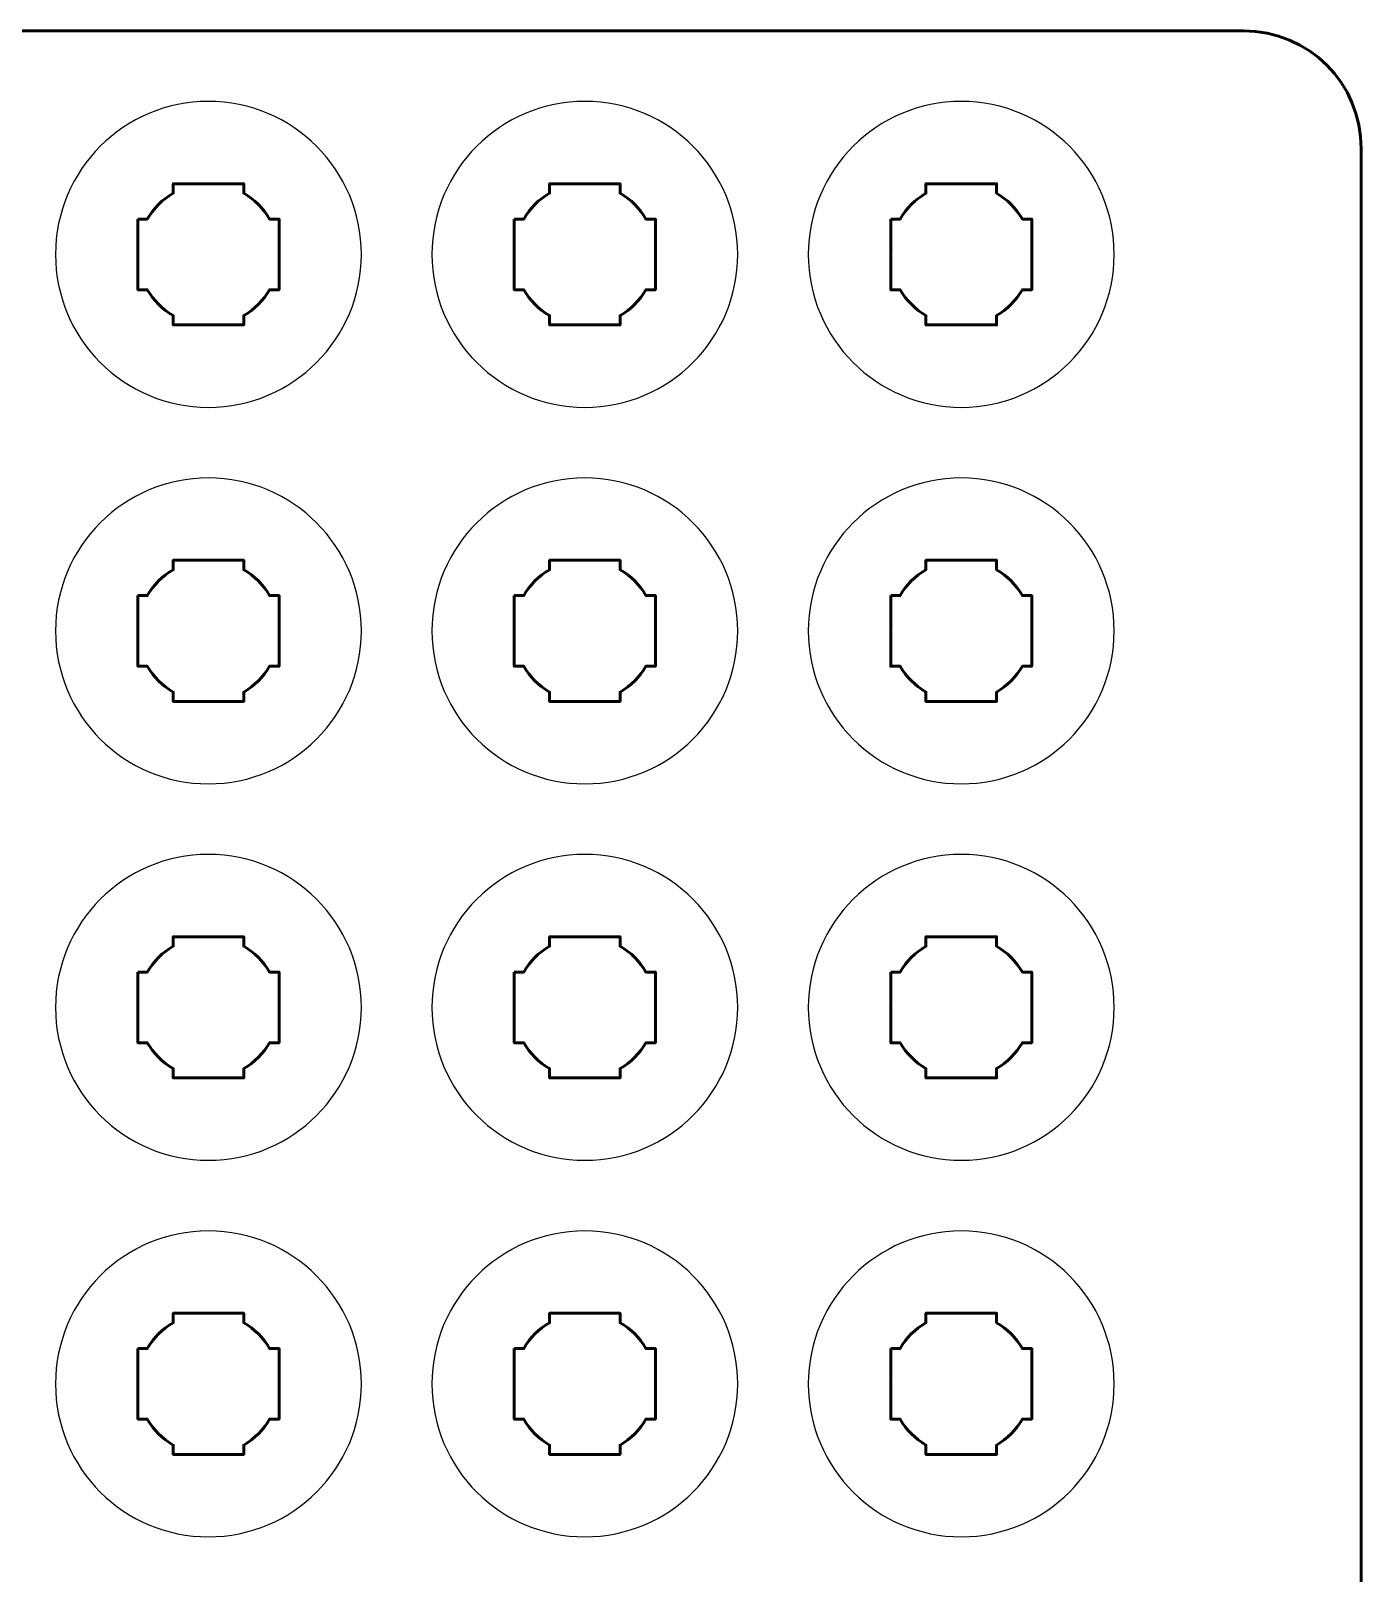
# Model space of a CAD drawing. Header units: centimetres. Extents: x -21 to 0, y -29.7 to 0.
# Drawn here: x -5.66 to 0, y -6.55 to 0 of the extents above; entities that cross this region are included whole.
import ezdxf

# ---------------------------------------------------------------- set-up
doc = ezdxf.new("R2010")
doc.units = ezdxf.units.CM
doc.header["$MEASUREMENT"] = 0
doc.layers.add('Layer 1', color=7, linetype='Continuous')

msp = doc.modelspace()

# ---------------------------------------------------------------- linework, layer by layer
at = {"layer": 'Layer 1', "color": 1, "lineweight": 53}
msp.add_open_spline([(-21.00003, -29.19995), (-21.00003, -29.19995), (-21.00003, -5.89992), (-21.00003, -5.89992), (-21.00003, -5.89992), (-21.00003, -5.81709), (-20.93286, -5.74992), (-20.85003, -5.74992), (-20.85003, -5.74992), (-20.7672, -5.74992), (-20.70003, -5.68275), (-20.70003, -5.59992), (-20.70003, -5.59992), (-20.70003, -5.51709), (-20.7672, -5.44992), (-20.85003, -5.44992), (-20.85003, -5.44992), (-20.93286, -5.44992), (-21.00003, -5.38275), (-21.00003, -5.29992), (-21.00003, -5.29992), (-21.00003, -5.21709), (-20.93286, -5.14992), (-20.85003, -5.14992), (-20.85003, -5.14992), (-20.7672, -5.14992), (-20.70003, -5.08275), (-20.70003, -4.99992), (-20.70003, -4.99992), (-20.70003, -4.91709), (-20.7672, -4.84992), (-20.85003, -4.84992), (-20.85003, -4.84992), (-20.93286, -4.84992), (-21.00003, -4.78275), (-21.00003, -4.69992), (-21.00003, -4.69992), (-21.00003, -4.61709), (-20.93286, -4.54992), (-20.85003, -4.54992), (-20.85003, -4.54992), (-20.7672, -4.54992), (-20.70003, -4.48275), (-20.70003, -4.39992), (-20.70003, -4.39992), (-20.70003, -4.31709), (-20.7672, -4.24992), (-20.85003, -4.24992), (-20.85003, -4.24992), (-20.93286, -4.24992), (-21.00003, -4.18275), (-21.00003, -4.09992), (-21.00003, -4.09992), (-21.00003, -4.01709), (-20.93286, -3.94992), (-20.85003, -3.94992), (-20.85003, -3.94992), (-20.7672, -3.94992), (-20.70003, -3.88275), (-20.70003, -3.79992), (-20.70003, -3.79992), (-20.70003, -3.71709), (-20.7672, -3.64992), (-20.85003, -3.64992), (-20.85003, -3.64992), (-20.93286, -3.64992), (-21.00003, -3.58275), (-21.00003, -3.49992), (-21.00003, -3.49992), (-21.00003, -3.41709), (-20.93286, -3.34992), (-20.85003, -3.34992), (-20.85003, -3.34992), (-20.7672, -3.34992), (-20.70003, -3.28275), (-20.70003, -3.19992), (-20.70003, -3.19992), (-20.70003, -3.11709), (-20.7672, -3.04992), (-20.85003, -3.04992), (-20.85003, -3.04992), (-20.93286, -3.04992), (-21.00003, -2.98275), (-21.00003, -2.89992), (-21.00003, -2.89992), (-21.00003, -2.81709), (-20.93286, -2.74992), (-20.85003, -2.74992), (-20.85003, -2.74992), (-20.7672, -2.74992), (-20.70003, -2.68275), (-20.70003, -2.59992), (-20.70003, -2.59992), (-20.70003, -2.51709), (-20.7672, -2.44992), (-20.85003, -2.44992), (-20.85003, -2.44992), (-20.93286, -2.44992), (-21.00003, -2.38275), (-21.00003, -2.29992), (-21.00003, -2.29992), (-21.00003, -2.21709), (-20.93286, -2.14992), (-20.85003, -2.14992), (-20.85003, -2.14992), (-20.7672, -2.14992), (-20.70003, -2.08275), (-20.70003, -1.99992), (-20.70003, -1.99992), (-20.70003, -1.91709), (-20.7672, -1.84992), (-20.85003, -1.84992), (-20.85003, -1.84992), (-20.93286, -1.84992), (-21.00003, -1.78275), (-21.00003, -1.69992), (-21.00003, -1.69992), (-21.00003, -1.61709), (-20.93286, -1.54992), (-20.85003, -1.54992), (-20.85003, -1.54992), (-20.7672, -1.54992), (-20.70003, -1.48275), (-20.70003, -1.39992), (-20.70003, -1.39992), (-20.70003, -1.31709), (-20.7672, -1.24992), (-20.85003, -1.24992), (-20.85003, -1.24992), (-20.93286, -1.24992), (-21.00003, -1.18275), (-21.00003, -1.09992), (-21.00003, -1.09992), (-21.00003, -1.09992), (-21.00003, -0.49992), (-21.00003, -0.49992), (-21.00003, -0.49992), (-21.00003, -0.22295), (-20.77694, 0.00004), (-20.49994, 0.00004), (-20.49994, 0.00004), (-20.49994, 0.00004), (-0.50008, 0.00004), (-0.50008, 0.00004), (-0.50008, 0.00004), (-0.22294, 0.00004), (0.00002, -0.22295), (0.00002, -0.49992), (0.00002, -0.49992), (0.00002, -0.49992), (0.00002, -29.19995), (0.00002, -29.19995), (0.00002, -29.19995), (0.00002, -29.47695), (-0.22294, -29.70004), (-0.50008, -29.70004), (-0.50008, -29.70004), (-0.50008, -29.70004), (-20.49994, -29.70004), (-20.49994, -29.70004), (-20.49994, -29.70004), (-20.77694, -29.70004), (-21.00003, -29.47695), (-21.00003, -29.19995)], degree=3, knots=[0, 0, 0, 0, 0.0243902, 0.0243902, 0.0243902, 0.0243902, 0.0487805, 0.0487805, 0.0487805, 0.0487805, 0.0731707, 0.0731707, 0.0731707, 0.0731707, 0.097561, 0.097561, 0.097561, 0.097561, 0.1219512, 0.1219512, 0.1219512, 0.1219512, 0.1463415, 0.1463415, 0.1463415, 0.1463415, 0.1707317, 0.1707317, 0.1707317, 0.1707317, 0.195122, 0.195122, 0.195122, 0.195122, 0.2195122, 0.2195122, 0.2195122, 0.2195122, 0.2439024, 0.2439024, 0.2439024, 0.2439024, 0.2682927, 0.2682927, 0.2682927, 0.2682927, 0.2926829, 0.2926829, 0.2926829, 0.2926829, 0.3170732, 0.3170732, 0.3170732, 0.3170732, 0.3414634, 0.3414634, 0.3414634, 0.3414634, 0.3658537, 0.3658537, 0.3658537, 0.3658537, 0.3902439, 0.3902439, 0.3902439, 0.3902439, 0.4146341, 0.4146341, 0.4146341, 0.4146341, 0.4390244, 0.4390244, 0.4390244, 0.4390244, 0.4634146, 0.4634146, 0.4634146, 0.4634146, 0.4878049, 0.4878049, 0.4878049, 0.4878049, 0.5121951, 0.5121951, 0.5121951, 0.5121951, 0.5365854, 0.5365854, 0.5365854, 0.5365854, 0.5609756, 0.5609756, 0.5609756, 0.5609756, 0.5853659, 0.5853659, 0.5853659, 0.5853659, 0.6097561, 0.6097561, 0.6097561, 0.6097561, 0.6341463, 0.6341463, 0.6341463, 0.6341463, 0.6585366, 0.6585366, 0.6585366, 0.6585366, 0.6829268, 0.6829268, 0.6829268, 0.6829268, 0.7073171, 0.7073171, 0.7073171, 0.7073171, 0.7317073, 0.7317073, 0.7317073, 0.7317073, 0.7560976, 0.7560976, 0.7560976, 0.7560976, 0.7804878, 0.7804878, 0.7804878, 0.7804878, 0.804878, 0.804878, 0.804878, 0.804878, 0.8292683, 0.8292683, 0.8292683, 0.8292683, 0.8536585, 0.8536585, 0.8536585, 0.8536585, 0.8780488, 0.8780488, 0.8780488, 0.8780488, 0.902439, 0.902439, 0.902439, 0.902439, 0.9268293, 0.9268293, 0.9268293, 0.9268293, 0.9512195, 0.9512195, 0.9512195, 0.9512195, 0.9756098, 0.9756098, 0.9756098, 0.9756098, 1, 1, 1, 1], dxfattribs=at)
at = {"layer": 'Layer 1', "color": 3, "lineweight": 25}
for points in [[(-4.25, -0.94999), (-4.25, -1.30918), (-4.54083, -1.60001), (-4.9, -1.60001), (-4.9, -1.60001), (-5.25893, -1.60001), (-5.55, -1.30918), (-5.55, -0.94999), (-5.55, -0.94999), (-5.55, -0.59106), (-5.25893, -0.29999), (-4.9, -0.29999), (-4.9, -0.29999), (-4.54083, -0.29999), (-4.25, -0.59106), (-4.25, -0.94999)], [(-2.65, -0.94999), (-2.65, -1.30918), (-2.94083, -1.60001), (-3.3, -1.60001), (-3.3, -1.60001), (-3.65893, -1.60001), (-3.95, -1.30918), (-3.95, -0.94999), (-3.95, -0.94999), (-3.95, -0.59106), (-3.65893, -0.29999), (-3.3, -0.29999), (-3.3, -0.29999), (-2.94083, -0.29999), (-2.65, -0.59106), (-2.65, -0.94999)], [(-1.05, -0.94999), (-1.05, -1.30918), (-1.34083, -1.60001), (-1.7, -1.60001), (-1.7, -1.60001), (-2.05893, -1.60001), (-2.35, -1.30918), (-2.35, -0.94999), (-2.35, -0.94999), (-2.35, -0.59106), (-2.05893, -0.29999), (-1.7, -0.29999), (-1.7, -0.29999), (-1.34083, -0.29999), (-1.05, -0.59106), (-1.05, -0.94999)], [(-4.25, -2.54999), (-4.25, -2.90918), (-4.54083, -3.20001), (-4.9, -3.20001), (-4.9, -3.20001), (-5.25893, -3.20001), (-5.55, -2.90918), (-5.55, -2.54999), (-5.55, -2.54999), (-5.55, -2.19106), (-5.25893, -1.89999), (-4.9, -1.89999), (-4.9, -1.89999), (-4.54083, -1.89999), (-4.25, -2.19106), (-4.25, -2.54999)], [(-2.65, -2.54999), (-2.65, -2.90918), (-2.94083, -3.20001), (-3.3, -3.20001), (-3.3, -3.20001), (-3.65893, -3.20001), (-3.95, -2.90918), (-3.95, -2.54999), (-3.95, -2.54999), (-3.95, -2.19106), (-3.65893, -1.89999), (-3.3, -1.89999), (-3.3, -1.89999), (-2.94083, -1.89999), (-2.65, -2.19106), (-2.65, -2.54999)], [(-1.05, -2.54999), (-1.05, -2.90918), (-1.34083, -3.20001), (-1.7, -3.20001), (-1.7, -3.20001), (-2.05893, -3.20001), (-2.35, -2.90918), (-2.35, -2.54999), (-2.35, -2.54999), (-2.35, -2.19106), (-2.05893, -1.89999), (-1.7, -1.89999), (-1.7, -1.89999), (-1.34083, -1.89999), (-1.05, -2.19106), (-1.05, -2.54999)], [(-4.25, -4.14999), (-4.25, -4.50918), (-4.54083, -4.80001), (-4.9, -4.80001), (-4.9, -4.80001), (-5.25893, -4.80001), (-5.55, -4.50918), (-5.55, -4.14999), (-5.55, -4.14999), (-5.55, -3.79106), (-5.25893, -3.49999), (-4.9, -3.49999), (-4.9, -3.49999), (-4.54083, -3.49999), (-4.25, -3.79106), (-4.25, -4.14999)], [(-2.65, -4.14999), (-2.65, -4.50918), (-2.94083, -4.80001), (-3.3, -4.80001), (-3.3, -4.80001), (-3.65893, -4.80001), (-3.95, -4.50918), (-3.95, -4.14999), (-3.95, -4.14999), (-3.95, -3.79106), (-3.65893, -3.49999), (-3.3, -3.49999), (-3.3, -3.49999), (-2.94083, -3.49999), (-2.65, -3.79106), (-2.65, -4.14999)], [(-1.05, -4.14999), (-1.05, -4.50918), (-1.34083, -4.80001), (-1.7, -4.80001), (-1.7, -4.80001), (-2.05893, -4.80001), (-2.35, -4.50918), (-2.35, -4.14999), (-2.35, -4.14999), (-2.35, -3.79106), (-2.05893, -3.49999), (-1.7, -3.49999), (-1.7, -3.49999), (-1.34083, -3.49999), (-1.05, -3.79106), (-1.05, -4.14999)], [(-4.25, -5.74999), (-4.25, -6.10918), (-4.54083, -6.40001), (-4.9, -6.40001), (-4.9, -6.40001), (-5.25893, -6.40001), (-5.55, -6.10918), (-5.55, -5.74999), (-5.55, -5.74999), (-5.55, -5.39106), (-5.25893, -5.09999), (-4.9, -5.09999), (-4.9, -5.09999), (-4.54083, -5.09999), (-4.25, -5.39106), (-4.25, -5.74999)], [(-2.65, -5.74999), (-2.65, -6.10918), (-2.94083, -6.40001), (-3.3, -6.40001), (-3.3, -6.40001), (-3.65893, -6.40001), (-3.95, -6.10918), (-3.95, -5.74999), (-3.95, -5.74999), (-3.95, -5.39106), (-3.65893, -5.09999), (-3.3, -5.09999), (-3.3, -5.09999), (-2.94083, -5.09999), (-2.65, -5.39106), (-2.65, -5.74999)], [(-1.05, -5.74999), (-1.05, -6.10918), (-1.34083, -6.40001), (-1.7, -6.40001), (-1.7, -6.40001), (-2.05893, -6.40001), (-2.35, -6.10918), (-2.35, -5.74999), (-2.35, -5.74999), (-2.35, -5.39106), (-2.05893, -5.09999), (-1.7, -5.09999), (-1.7, -5.09999), (-1.34083, -5.09999), (-1.05, -5.39106), (-1.05, -5.74999)]]:
    msp.add_open_spline(points, degree=3, knots=[0, 0, 0, 0, 0.25, 0.25, 0.25, 0.25, 0.5, 0.5, 0.5, 0.5, 0.75, 0.75, 0.75, 0.75, 1, 1, 1, 1], dxfattribs=at)
at = {"layer": 'Layer 1', "lineweight": 53}
for points in [[(-5.19998, -0.80006), (-5.19998, -0.80006), (-5.15989, -0.80006), (-5.15989, -0.80006), (-5.15989, -0.80006), (-5.13354, -0.75449), (-5.09554, -0.71649), (-5.04998, -0.69013), (-5.04998, -0.69013), (-5.04998, -0.69013), (-5.04998, -0.65006), (-5.04998, -0.65006), (-5.04998, -0.65006), (-5.04998, -0.65006), (-4.90542, -0.65006), (-4.90542, -0.65006), (-4.90542, -0.65006), (-4.90542, -0.65006), (-4.9, -0.64999), (-4.9, -0.64999), (-4.9, -0.64999), (-4.9, -0.64999), (-4.89458, -0.65006), (-4.89458, -0.65006), (-4.89458, -0.65006), (-4.89458, -0.65006), (-4.74997, -0.65006), (-4.74997, -0.65006), (-4.74997, -0.65006), (-4.74997, -0.65006), (-4.74997, -0.69014), (-4.74997, -0.69014), (-4.74997, -0.69014), (-4.70441, -0.7165), (-4.66643, -0.75449), (-4.64009, -0.80006), (-4.64009, -0.80006), (-4.64009, -0.80006), (-4.59998, -0.80006), (-4.59998, -0.80006), (-4.59998, -0.80006), (-4.59998, -0.80006), (-4.59998, -1.10007), (-4.59998, -1.10007), (-4.59998, -1.10007), (-4.59998, -1.10007), (-4.64015, -1.10007), (-4.64015, -1.10007), (-4.64015, -1.10007), (-4.66649, -1.1456), (-4.70444, -1.18354), (-4.74997, -1.20987), (-4.74997, -1.20987), (-4.74997, -1.20987), (-4.74997, -1.25006), (-4.74997, -1.25006), (-4.74997, -1.25006), (-4.74997, -1.25006), (-5.04998, -1.25006), (-5.04998, -1.25006), (-5.04998, -1.25006), (-5.04998, -1.25006), (-5.04998, -1.20988), (-5.04998, -1.20988), (-5.04998, -1.20988), (-5.09552, -1.18355), (-5.13348, -1.1456), (-5.15983, -1.10007), (-5.15983, -1.10007), (-5.15983, -1.10007), (-5.19998, -1.10007), (-5.19998, -1.10007), (-5.19998, -1.10007), (-5.19998, -1.10007), (-5.19998, -0.95154), (-5.19998, -0.95154), (-5.19998, -0.95154), (-5.19998, -0.95154), (-5.2, -0.94999), (-5.2, -0.94999), (-5.2, -0.94999), (-5.2, -0.94999), (-5.19998, -0.94844), (-5.19998, -0.94844), (-5.19998, -0.94844), (-5.19998, -0.94844), (-5.19998, -0.80006), (-5.19998, -0.80006)], [(-3.59998, -0.80006), (-3.59998, -0.80006), (-3.55989, -0.80006), (-3.55989, -0.80006), (-3.55989, -0.80006), (-3.53354, -0.75449), (-3.49554, -0.71649), (-3.44998, -0.69013), (-3.44998, -0.69013), (-3.44998, -0.69013), (-3.44998, -0.65006), (-3.44998, -0.65006), (-3.44998, -0.65006), (-3.44998, -0.65006), (-3.30542, -0.65006), (-3.30542, -0.65006), (-3.30542, -0.65006), (-3.30542, -0.65006), (-3.3, -0.64999), (-3.3, -0.64999), (-3.3, -0.64999), (-3.3, -0.64999), (-3.29458, -0.65006), (-3.29458, -0.65006), (-3.29458, -0.65006), (-3.29458, -0.65006), (-3.14997, -0.65006), (-3.14997, -0.65006), (-3.14997, -0.65006), (-3.14997, -0.65006), (-3.14997, -0.69014), (-3.14997, -0.69014), (-3.14997, -0.69014), (-3.10441, -0.7165), (-3.06643, -0.75449), (-3.04009, -0.80006), (-3.04009, -0.80006), (-3.04009, -0.80006), (-2.99998, -0.80006), (-2.99998, -0.80006), (-2.99998, -0.80006), (-2.99998, -0.80006), (-2.99998, -1.10007), (-2.99998, -1.10007), (-2.99998, -1.10007), (-2.99998, -1.10007), (-3.04015, -1.10007), (-3.04015, -1.10007), (-3.04015, -1.10007), (-3.06649, -1.1456), (-3.10444, -1.18354), (-3.14997, -1.20987), (-3.14997, -1.20987), (-3.14997, -1.20987), (-3.14997, -1.25006), (-3.14997, -1.25006), (-3.14997, -1.25006), (-3.14997, -1.25006), (-3.44998, -1.25006), (-3.44998, -1.25006), (-3.44998, -1.25006), (-3.44998, -1.25006), (-3.44998, -1.20988), (-3.44998, -1.20988), (-3.44998, -1.20988), (-3.49552, -1.18355), (-3.53348, -1.1456), (-3.55983, -1.10007), (-3.55983, -1.10007), (-3.55983, -1.10007), (-3.59998, -1.10007), (-3.59998, -1.10007), (-3.59998, -1.10007), (-3.59998, -1.10007), (-3.59998, -0.95154), (-3.59998, -0.95154), (-3.59998, -0.95154), (-3.59998, -0.95154), (-3.6, -0.94999), (-3.6, -0.94999), (-3.6, -0.94999), (-3.6, -0.94999), (-3.59998, -0.94844), (-3.59998, -0.94844), (-3.59998, -0.94844), (-3.59998, -0.94844), (-3.59998, -0.80006), (-3.59998, -0.80006)], [(-1.99998, -0.80006), (-1.99998, -0.80006), (-1.95989, -0.80006), (-1.95989, -0.80006), (-1.95989, -0.80006), (-1.93354, -0.75449), (-1.89554, -0.71649), (-1.84998, -0.69013), (-1.84998, -0.69013), (-1.84998, -0.69013), (-1.84998, -0.65006), (-1.84998, -0.65006), (-1.84998, -0.65006), (-1.84998, -0.65006), (-1.70542, -0.65006), (-1.70542, -0.65006), (-1.70542, -0.65006), (-1.70542, -0.65006), (-1.7, -0.64999), (-1.7, -0.64999), (-1.7, -0.64999), (-1.7, -0.64999), (-1.69458, -0.65006), (-1.69458, -0.65006), (-1.69458, -0.65006), (-1.69458, -0.65006), (-1.54997, -0.65006), (-1.54997, -0.65006), (-1.54997, -0.65006), (-1.54997, -0.65006), (-1.54997, -0.69014), (-1.54997, -0.69014), (-1.54997, -0.69014), (-1.50441, -0.7165), (-1.46643, -0.75449), (-1.44009, -0.80006), (-1.44009, -0.80006), (-1.44009, -0.80006), (-1.39998, -0.80006), (-1.39998, -0.80006), (-1.39998, -0.80006), (-1.39998, -0.80006), (-1.39998, -1.10007), (-1.39998, -1.10007), (-1.39998, -1.10007), (-1.39998, -1.10007), (-1.44015, -1.10007), (-1.44015, -1.10007), (-1.44015, -1.10007), (-1.46649, -1.1456), (-1.50444, -1.18354), (-1.54997, -1.20987), (-1.54997, -1.20987), (-1.54997, -1.20987), (-1.54997, -1.25006), (-1.54997, -1.25006), (-1.54997, -1.25006), (-1.54997, -1.25006), (-1.84998, -1.25006), (-1.84998, -1.25006), (-1.84998, -1.25006), (-1.84998, -1.25006), (-1.84998, -1.20988), (-1.84998, -1.20988), (-1.84998, -1.20988), (-1.89552, -1.18355), (-1.93348, -1.1456), (-1.95983, -1.10007), (-1.95983, -1.10007), (-1.95983, -1.10007), (-1.99998, -1.10007), (-1.99998, -1.10007), (-1.99998, -1.10007), (-1.99998, -1.10007), (-1.99998, -0.95154), (-1.99998, -0.95154), (-1.99998, -0.95154), (-1.99998, -0.95154), (-2, -0.94999), (-2, -0.94999), (-2, -0.94999), (-2, -0.94999), (-1.99998, -0.94844), (-1.99998, -0.94844), (-1.99998, -0.94844), (-1.99998, -0.94844), (-1.99998, -0.80006), (-1.99998, -0.80006)], [(-5.19998, -2.40006), (-5.19998, -2.40006), (-5.15989, -2.40006), (-5.15989, -2.40006), (-5.15989, -2.40006), (-5.13354, -2.35449), (-5.09554, -2.31649), (-5.04998, -2.29013), (-5.04998, -2.29013), (-5.04998, -2.29013), (-5.04998, -2.25006), (-5.04998, -2.25006), (-5.04998, -2.25006), (-5.04998, -2.25006), (-4.90542, -2.25006), (-4.90542, -2.25006), (-4.90542, -2.25006), (-4.90542, -2.25006), (-4.9, -2.24999), (-4.9, -2.24999), (-4.9, -2.24999), (-4.9, -2.24999), (-4.89458, -2.25006), (-4.89458, -2.25006), (-4.89458, -2.25006), (-4.89458, -2.25006), (-4.74997, -2.25006), (-4.74997, -2.25006), (-4.74997, -2.25006), (-4.74997, -2.25006), (-4.74997, -2.29014), (-4.74997, -2.29014), (-4.74997, -2.29014), (-4.70441, -2.3165), (-4.66643, -2.35449), (-4.64009, -2.40006), (-4.64009, -2.40006), (-4.64009, -2.40006), (-4.59998, -2.40006), (-4.59998, -2.40006), (-4.59998, -2.40006), (-4.59998, -2.40006), (-4.59998, -2.70007), (-4.59998, -2.70007), (-4.59998, -2.70007), (-4.59998, -2.70007), (-4.64015, -2.70007), (-4.64015, -2.70007), (-4.64015, -2.70007), (-4.66649, -2.7456), (-4.70444, -2.78354), (-4.74997, -2.80987), (-4.74997, -2.80987), (-4.74997, -2.80987), (-4.74997, -2.85006), (-4.74997, -2.85006), (-4.74997, -2.85006), (-4.74997, -2.85006), (-5.04998, -2.85006), (-5.04998, -2.85006), (-5.04998, -2.85006), (-5.04998, -2.85006), (-5.04998, -2.80988), (-5.04998, -2.80988), (-5.04998, -2.80988), (-5.09552, -2.78355), (-5.13348, -2.7456), (-5.15983, -2.70007), (-5.15983, -2.70007), (-5.15983, -2.70007), (-5.19998, -2.70007), (-5.19998, -2.70007), (-5.19998, -2.70007), (-5.19998, -2.70007), (-5.19998, -2.55154), (-5.19998, -2.55154), (-5.19998, -2.55154), (-5.19998, -2.55154), (-5.2, -2.54999), (-5.2, -2.54999), (-5.2, -2.54999), (-5.2, -2.54999), (-5.19998, -2.54844), (-5.19998, -2.54844), (-5.19998, -2.54844), (-5.19998, -2.54844), (-5.19998, -2.40006), (-5.19998, -2.40006)], [(-3.59998, -2.40006), (-3.59998, -2.40006), (-3.55989, -2.40006), (-3.55989, -2.40006), (-3.55989, -2.40006), (-3.53354, -2.35449), (-3.49554, -2.31649), (-3.44998, -2.29013), (-3.44998, -2.29013), (-3.44998, -2.29013), (-3.44998, -2.25006), (-3.44998, -2.25006), (-3.44998, -2.25006), (-3.44998, -2.25006), (-3.30542, -2.25006), (-3.30542, -2.25006), (-3.30542, -2.25006), (-3.30542, -2.25006), (-3.3, -2.24999), (-3.3, -2.24999), (-3.3, -2.24999), (-3.3, -2.24999), (-3.29458, -2.25006), (-3.29458, -2.25006), (-3.29458, -2.25006), (-3.29458, -2.25006), (-3.14997, -2.25006), (-3.14997, -2.25006), (-3.14997, -2.25006), (-3.14997, -2.25006), (-3.14997, -2.29014), (-3.14997, -2.29014), (-3.14997, -2.29014), (-3.10441, -2.3165), (-3.06643, -2.35449), (-3.04009, -2.40006), (-3.04009, -2.40006), (-3.04009, -2.40006), (-2.99998, -2.40006), (-2.99998, -2.40006), (-2.99998, -2.40006), (-2.99998, -2.40006), (-2.99998, -2.70007), (-2.99998, -2.70007), (-2.99998, -2.70007), (-2.99998, -2.70007), (-3.04015, -2.70007), (-3.04015, -2.70007), (-3.04015, -2.70007), (-3.06649, -2.7456), (-3.10444, -2.78354), (-3.14997, -2.80987), (-3.14997, -2.80987), (-3.14997, -2.80987), (-3.14997, -2.85006), (-3.14997, -2.85006), (-3.14997, -2.85006), (-3.14997, -2.85006), (-3.44998, -2.85006), (-3.44998, -2.85006), (-3.44998, -2.85006), (-3.44998, -2.85006), (-3.44998, -2.80988), (-3.44998, -2.80988), (-3.44998, -2.80988), (-3.49552, -2.78355), (-3.53348, -2.7456), (-3.55983, -2.70007), (-3.55983, -2.70007), (-3.55983, -2.70007), (-3.59998, -2.70007), (-3.59998, -2.70007), (-3.59998, -2.70007), (-3.59998, -2.70007), (-3.59998, -2.55154), (-3.59998, -2.55154), (-3.59998, -2.55154), (-3.59998, -2.55154), (-3.6, -2.54999), (-3.6, -2.54999), (-3.6, -2.54999), (-3.6, -2.54999), (-3.59998, -2.54844), (-3.59998, -2.54844), (-3.59998, -2.54844), (-3.59998, -2.54844), (-3.59998, -2.40006), (-3.59998, -2.40006)], [(-1.99998, -2.40006), (-1.99998, -2.40006), (-1.95989, -2.40006), (-1.95989, -2.40006), (-1.95989, -2.40006), (-1.93354, -2.35449), (-1.89554, -2.31649), (-1.84998, -2.29013), (-1.84998, -2.29013), (-1.84998, -2.29013), (-1.84998, -2.25006), (-1.84998, -2.25006), (-1.84998, -2.25006), (-1.84998, -2.25006), (-1.70542, -2.25006), (-1.70542, -2.25006), (-1.70542, -2.25006), (-1.70542, -2.25006), (-1.7, -2.24999), (-1.7, -2.24999), (-1.7, -2.24999), (-1.7, -2.24999), (-1.69458, -2.25006), (-1.69458, -2.25006), (-1.69458, -2.25006), (-1.69458, -2.25006), (-1.54997, -2.25006), (-1.54997, -2.25006), (-1.54997, -2.25006), (-1.54997, -2.25006), (-1.54997, -2.29014), (-1.54997, -2.29014), (-1.54997, -2.29014), (-1.50441, -2.3165), (-1.46643, -2.35449), (-1.44009, -2.40006), (-1.44009, -2.40006), (-1.44009, -2.40006), (-1.39998, -2.40006), (-1.39998, -2.40006), (-1.39998, -2.40006), (-1.39998, -2.40006), (-1.39998, -2.70007), (-1.39998, -2.70007), (-1.39998, -2.70007), (-1.39998, -2.70007), (-1.44015, -2.70007), (-1.44015, -2.70007), (-1.44015, -2.70007), (-1.46649, -2.7456), (-1.50444, -2.78354), (-1.54997, -2.80987), (-1.54997, -2.80987), (-1.54997, -2.80987), (-1.54997, -2.85006), (-1.54997, -2.85006), (-1.54997, -2.85006), (-1.54997, -2.85006), (-1.84998, -2.85006), (-1.84998, -2.85006), (-1.84998, -2.85006), (-1.84998, -2.85006), (-1.84998, -2.80988), (-1.84998, -2.80988), (-1.84998, -2.80988), (-1.89552, -2.78355), (-1.93348, -2.7456), (-1.95983, -2.70007), (-1.95983, -2.70007), (-1.95983, -2.70007), (-1.99998, -2.70007), (-1.99998, -2.70007), (-1.99998, -2.70007), (-1.99998, -2.70007), (-1.99998, -2.55154), (-1.99998, -2.55154), (-1.99998, -2.55154), (-1.99998, -2.55154), (-2, -2.54999), (-2, -2.54999), (-2, -2.54999), (-2, -2.54999), (-1.99998, -2.54844), (-1.99998, -2.54844), (-1.99998, -2.54844), (-1.99998, -2.54844), (-1.99998, -2.40006), (-1.99998, -2.40006)], [(-5.19998, -4.00006), (-5.19998, -4.00006), (-5.15989, -4.00006), (-5.15989, -4.00006), (-5.15989, -4.00006), (-5.13354, -3.95449), (-5.09554, -3.91649), (-5.04998, -3.89013), (-5.04998, -3.89013), (-5.04998, -3.89013), (-5.04998, -3.85006), (-5.04998, -3.85006), (-5.04998, -3.85006), (-5.04998, -3.85006), (-4.90542, -3.85006), (-4.90542, -3.85006), (-4.90542, -3.85006), (-4.90542, -3.85006), (-4.9, -3.84999), (-4.9, -3.84999), (-4.9, -3.84999), (-4.9, -3.84999), (-4.89458, -3.85006), (-4.89458, -3.85006), (-4.89458, -3.85006), (-4.89458, -3.85006), (-4.74997, -3.85006), (-4.74997, -3.85006), (-4.74997, -3.85006), (-4.74997, -3.85006), (-4.74997, -3.89014), (-4.74997, -3.89014), (-4.74997, -3.89014), (-4.70441, -3.9165), (-4.66643, -3.95449), (-4.64009, -4.00006), (-4.64009, -4.00006), (-4.64009, -4.00006), (-4.59998, -4.00006), (-4.59998, -4.00006), (-4.59998, -4.00006), (-4.59998, -4.00006), (-4.59998, -4.30007), (-4.59998, -4.30007), (-4.59998, -4.30007), (-4.59998, -4.30007), (-4.64015, -4.30007), (-4.64015, -4.30007), (-4.64015, -4.30007), (-4.66649, -4.3456), (-4.70444, -4.38354), (-4.74997, -4.40987), (-4.74997, -4.40987), (-4.74997, -4.40987), (-4.74997, -4.45006), (-4.74997, -4.45006), (-4.74997, -4.45006), (-4.74997, -4.45006), (-5.04998, -4.45006), (-5.04998, -4.45006), (-5.04998, -4.45006), (-5.04998, -4.45006), (-5.04998, -4.40988), (-5.04998, -4.40988), (-5.04998, -4.40988), (-5.09552, -4.38355), (-5.13348, -4.3456), (-5.15983, -4.30007), (-5.15983, -4.30007), (-5.15983, -4.30007), (-5.19998, -4.30007), (-5.19998, -4.30007), (-5.19998, -4.30007), (-5.19998, -4.30007), (-5.19998, -4.15154), (-5.19998, -4.15154), (-5.19998, -4.15154), (-5.19998, -4.15154), (-5.2, -4.14999), (-5.2, -4.14999), (-5.2, -4.14999), (-5.2, -4.14999), (-5.19998, -4.14844), (-5.19998, -4.14844), (-5.19998, -4.14844), (-5.19998, -4.14844), (-5.19998, -4.00006), (-5.19998, -4.00006)], [(-3.59998, -4.00006), (-3.59998, -4.00006), (-3.55989, -4.00006), (-3.55989, -4.00006), (-3.55989, -4.00006), (-3.53354, -3.95449), (-3.49554, -3.91649), (-3.44998, -3.89013), (-3.44998, -3.89013), (-3.44998, -3.89013), (-3.44998, -3.85006), (-3.44998, -3.85006), (-3.44998, -3.85006), (-3.44998, -3.85006), (-3.30542, -3.85006), (-3.30542, -3.85006), (-3.30542, -3.85006), (-3.30542, -3.85006), (-3.3, -3.84999), (-3.3, -3.84999), (-3.3, -3.84999), (-3.3, -3.84999), (-3.29458, -3.85006), (-3.29458, -3.85006), (-3.29458, -3.85006), (-3.29458, -3.85006), (-3.14997, -3.85006), (-3.14997, -3.85006), (-3.14997, -3.85006), (-3.14997, -3.85006), (-3.14997, -3.89014), (-3.14997, -3.89014), (-3.14997, -3.89014), (-3.10441, -3.9165), (-3.06643, -3.95449), (-3.04009, -4.00006), (-3.04009, -4.00006), (-3.04009, -4.00006), (-2.99998, -4.00006), (-2.99998, -4.00006), (-2.99998, -4.00006), (-2.99998, -4.00006), (-2.99998, -4.30007), (-2.99998, -4.30007), (-2.99998, -4.30007), (-2.99998, -4.30007), (-3.04015, -4.30007), (-3.04015, -4.30007), (-3.04015, -4.30007), (-3.06649, -4.3456), (-3.10444, -4.38354), (-3.14997, -4.40987), (-3.14997, -4.40987), (-3.14997, -4.40987), (-3.14997, -4.45006), (-3.14997, -4.45006), (-3.14997, -4.45006), (-3.14997, -4.45006), (-3.44998, -4.45006), (-3.44998, -4.45006), (-3.44998, -4.45006), (-3.44998, -4.45006), (-3.44998, -4.40988), (-3.44998, -4.40988), (-3.44998, -4.40988), (-3.49552, -4.38355), (-3.53348, -4.3456), (-3.55983, -4.30007), (-3.55983, -4.30007), (-3.55983, -4.30007), (-3.59998, -4.30007), (-3.59998, -4.30007), (-3.59998, -4.30007), (-3.59998, -4.30007), (-3.59998, -4.15154), (-3.59998, -4.15154), (-3.59998, -4.15154), (-3.59998, -4.15154), (-3.6, -4.14999), (-3.6, -4.14999), (-3.6, -4.14999), (-3.6, -4.14999), (-3.59998, -4.14844), (-3.59998, -4.14844), (-3.59998, -4.14844), (-3.59998, -4.14844), (-3.59998, -4.00006), (-3.59998, -4.00006)], [(-1.99998, -4.00006), (-1.99998, -4.00006), (-1.95989, -4.00006), (-1.95989, -4.00006), (-1.95989, -4.00006), (-1.93354, -3.95449), (-1.89554, -3.91649), (-1.84998, -3.89013), (-1.84998, -3.89013), (-1.84998, -3.89013), (-1.84998, -3.85006), (-1.84998, -3.85006), (-1.84998, -3.85006), (-1.84998, -3.85006), (-1.70542, -3.85006), (-1.70542, -3.85006), (-1.70542, -3.85006), (-1.70542, -3.85006), (-1.7, -3.84999), (-1.7, -3.84999), (-1.7, -3.84999), (-1.7, -3.84999), (-1.69458, -3.85006), (-1.69458, -3.85006), (-1.69458, -3.85006), (-1.69458, -3.85006), (-1.54997, -3.85006), (-1.54997, -3.85006), (-1.54997, -3.85006), (-1.54997, -3.85006), (-1.54997, -3.89014), (-1.54997, -3.89014), (-1.54997, -3.89014), (-1.50441, -3.9165), (-1.46643, -3.95449), (-1.44009, -4.00006), (-1.44009, -4.00006), (-1.44009, -4.00006), (-1.39998, -4.00006), (-1.39998, -4.00006), (-1.39998, -4.00006), (-1.39998, -4.00006), (-1.39998, -4.30007), (-1.39998, -4.30007), (-1.39998, -4.30007), (-1.39998, -4.30007), (-1.44015, -4.30007), (-1.44015, -4.30007), (-1.44015, -4.30007), (-1.46649, -4.3456), (-1.50444, -4.38354), (-1.54997, -4.40987), (-1.54997, -4.40987), (-1.54997, -4.40987), (-1.54997, -4.45006), (-1.54997, -4.45006), (-1.54997, -4.45006), (-1.54997, -4.45006), (-1.84998, -4.45006), (-1.84998, -4.45006), (-1.84998, -4.45006), (-1.84998, -4.45006), (-1.84998, -4.40988), (-1.84998, -4.40988), (-1.84998, -4.40988), (-1.89552, -4.38355), (-1.93348, -4.3456), (-1.95983, -4.30007), (-1.95983, -4.30007), (-1.95983, -4.30007), (-1.99998, -4.30007), (-1.99998, -4.30007), (-1.99998, -4.30007), (-1.99998, -4.30007), (-1.99998, -4.15154), (-1.99998, -4.15154), (-1.99998, -4.15154), (-1.99998, -4.15154), (-2, -4.14999), (-2, -4.14999), (-2, -4.14999), (-2, -4.14999), (-1.99998, -4.14844), (-1.99998, -4.14844), (-1.99998, -4.14844), (-1.99998, -4.14844), (-1.99998, -4.00006), (-1.99998, -4.00006)], [(-5.19998, -5.60006), (-5.19998, -5.60006), (-5.15989, -5.60006), (-5.15989, -5.60006), (-5.15989, -5.60006), (-5.13354, -5.55449), (-5.09554, -5.51649), (-5.04998, -5.49013), (-5.04998, -5.49013), (-5.04998, -5.49013), (-5.04998, -5.45006), (-5.04998, -5.45006), (-5.04998, -5.45006), (-5.04998, -5.45006), (-4.90542, -5.45006), (-4.90542, -5.45006), (-4.90542, -5.45006), (-4.90542, -5.45006), (-4.9, -5.44999), (-4.9, -5.44999), (-4.9, -5.44999), (-4.9, -5.44999), (-4.89458, -5.45006), (-4.89458, -5.45006), (-4.89458, -5.45006), (-4.89458, -5.45006), (-4.74997, -5.45006), (-4.74997, -5.45006), (-4.74997, -5.45006), (-4.74997, -5.45006), (-4.74997, -5.49014), (-4.74997, -5.49014), (-4.74997, -5.49014), (-4.70441, -5.5165), (-4.66643, -5.55449), (-4.64009, -5.60006), (-4.64009, -5.60006), (-4.64009, -5.60006), (-4.59998, -5.60006), (-4.59998, -5.60006), (-4.59998, -5.60006), (-4.59998, -5.60006), (-4.59998, -5.90007), (-4.59998, -5.90007), (-4.59998, -5.90007), (-4.59998, -5.90007), (-4.64015, -5.90007), (-4.64015, -5.90007), (-4.64015, -5.90007), (-4.66649, -5.9456), (-4.70444, -5.98354), (-4.74997, -6.00987), (-4.74997, -6.00987), (-4.74997, -6.00987), (-4.74997, -6.05006), (-4.74997, -6.05006), (-4.74997, -6.05006), (-4.74997, -6.05006), (-5.04998, -6.05006), (-5.04998, -6.05006), (-5.04998, -6.05006), (-5.04998, -6.05006), (-5.04998, -6.00988), (-5.04998, -6.00988), (-5.04998, -6.00988), (-5.09552, -5.98355), (-5.13348, -5.9456), (-5.15983, -5.90007), (-5.15983, -5.90007), (-5.15983, -5.90007), (-5.19998, -5.90007), (-5.19998, -5.90007), (-5.19998, -5.90007), (-5.19998, -5.90007), (-5.19998, -5.75154), (-5.19998, -5.75154), (-5.19998, -5.75154), (-5.19998, -5.75154), (-5.2, -5.74999), (-5.2, -5.74999), (-5.2, -5.74999), (-5.2, -5.74999), (-5.19998, -5.74844), (-5.19998, -5.74844), (-5.19998, -5.74844), (-5.19998, -5.74844), (-5.19998, -5.60006), (-5.19998, -5.60006)], [(-3.59998, -5.60006), (-3.59998, -5.60006), (-3.55989, -5.60006), (-3.55989, -5.60006), (-3.55989, -5.60006), (-3.53354, -5.55449), (-3.49554, -5.51649), (-3.44998, -5.49013), (-3.44998, -5.49013), (-3.44998, -5.49013), (-3.44998, -5.45006), (-3.44998, -5.45006), (-3.44998, -5.45006), (-3.44998, -5.45006), (-3.30542, -5.45006), (-3.30542, -5.45006), (-3.30542, -5.45006), (-3.30542, -5.45006), (-3.3, -5.44999), (-3.3, -5.44999), (-3.3, -5.44999), (-3.3, -5.44999), (-3.29458, -5.45006), (-3.29458, -5.45006), (-3.29458, -5.45006), (-3.29458, -5.45006), (-3.14997, -5.45006), (-3.14997, -5.45006), (-3.14997, -5.45006), (-3.14997, -5.45006), (-3.14997, -5.49014), (-3.14997, -5.49014), (-3.14997, -5.49014), (-3.10441, -5.5165), (-3.06643, -5.55449), (-3.04009, -5.60006), (-3.04009, -5.60006), (-3.04009, -5.60006), (-2.99998, -5.60006), (-2.99998, -5.60006), (-2.99998, -5.60006), (-2.99998, -5.60006), (-2.99998, -5.90007), (-2.99998, -5.90007), (-2.99998, -5.90007), (-2.99998, -5.90007), (-3.04015, -5.90007), (-3.04015, -5.90007), (-3.04015, -5.90007), (-3.06649, -5.9456), (-3.10444, -5.98354), (-3.14997, -6.00987), (-3.14997, -6.00987), (-3.14997, -6.00987), (-3.14997, -6.05006), (-3.14997, -6.05006), (-3.14997, -6.05006), (-3.14997, -6.05006), (-3.44998, -6.05006), (-3.44998, -6.05006), (-3.44998, -6.05006), (-3.44998, -6.05006), (-3.44998, -6.00988), (-3.44998, -6.00988), (-3.44998, -6.00988), (-3.49552, -5.98355), (-3.53348, -5.9456), (-3.55983, -5.90007), (-3.55983, -5.90007), (-3.55983, -5.90007), (-3.59998, -5.90007), (-3.59998, -5.90007), (-3.59998, -5.90007), (-3.59998, -5.90007), (-3.59998, -5.75154), (-3.59998, -5.75154), (-3.59998, -5.75154), (-3.59998, -5.75154), (-3.6, -5.74999), (-3.6, -5.74999), (-3.6, -5.74999), (-3.6, -5.74999), (-3.59998, -5.74844), (-3.59998, -5.74844), (-3.59998, -5.74844), (-3.59998, -5.74844), (-3.59998, -5.60006), (-3.59998, -5.60006)], [(-1.99998, -5.60006), (-1.99998, -5.60006), (-1.95989, -5.60006), (-1.95989, -5.60006), (-1.95989, -5.60006), (-1.93354, -5.55449), (-1.89554, -5.51649), (-1.84998, -5.49013), (-1.84998, -5.49013), (-1.84998, -5.49013), (-1.84998, -5.45006), (-1.84998, -5.45006), (-1.84998, -5.45006), (-1.84998, -5.45006), (-1.70542, -5.45006), (-1.70542, -5.45006), (-1.70542, -5.45006), (-1.70542, -5.45006), (-1.7, -5.44999), (-1.7, -5.44999), (-1.7, -5.44999), (-1.7, -5.44999), (-1.69458, -5.45006), (-1.69458, -5.45006), (-1.69458, -5.45006), (-1.69458, -5.45006), (-1.54997, -5.45006), (-1.54997, -5.45006), (-1.54997, -5.45006), (-1.54997, -5.45006), (-1.54997, -5.49014), (-1.54997, -5.49014), (-1.54997, -5.49014), (-1.50441, -5.5165), (-1.46643, -5.55449), (-1.44009, -5.60006), (-1.44009, -5.60006), (-1.44009, -5.60006), (-1.39998, -5.60006), (-1.39998, -5.60006), (-1.39998, -5.60006), (-1.39998, -5.60006), (-1.39998, -5.90007), (-1.39998, -5.90007), (-1.39998, -5.90007), (-1.39998, -5.90007), (-1.44015, -5.90007), (-1.44015, -5.90007), (-1.44015, -5.90007), (-1.46649, -5.9456), (-1.50444, -5.98354), (-1.54997, -6.00987), (-1.54997, -6.00987), (-1.54997, -6.00987), (-1.54997, -6.05006), (-1.54997, -6.05006), (-1.54997, -6.05006), (-1.54997, -6.05006), (-1.84998, -6.05006), (-1.84998, -6.05006), (-1.84998, -6.05006), (-1.84998, -6.05006), (-1.84998, -6.00988), (-1.84998, -6.00988), (-1.84998, -6.00988), (-1.89552, -5.98355), (-1.93348, -5.9456), (-1.95983, -5.90007), (-1.95983, -5.90007), (-1.95983, -5.90007), (-1.99998, -5.90007), (-1.99998, -5.90007), (-1.99998, -5.90007), (-1.99998, -5.90007), (-1.99998, -5.75154), (-1.99998, -5.75154), (-1.99998, -5.75154), (-1.99998, -5.75154), (-2, -5.74999), (-2, -5.74999), (-2, -5.74999), (-2, -5.74999), (-1.99998, -5.74844), (-1.99998, -5.74844), (-1.99998, -5.74844), (-1.99998, -5.74844), (-1.99998, -5.60006), (-1.99998, -5.60006)]]:
    msp.add_open_spline(points, degree=3, knots=[0, 0, 0, 0, 0.0454545, 0.0454545, 0.0454545, 0.0454545, 0.0909091, 0.0909091, 0.0909091, 0.0909091, 0.1363636, 0.1363636, 0.1363636, 0.1363636, 0.1818182, 0.1818182, 0.1818182, 0.1818182, 0.2272727, 0.2272727, 0.2272727, 0.2272727, 0.2727273, 0.2727273, 0.2727273, 0.2727273, 0.3181818, 0.3181818, 0.3181818, 0.3181818, 0.3636364, 0.3636364, 0.3636364, 0.3636364, 0.4090909, 0.4090909, 0.4090909, 0.4090909, 0.4545455, 0.4545455, 0.4545455, 0.4545455, 0.5, 0.5, 0.5, 0.5, 0.5454545, 0.5454545, 0.5454545, 0.5454545, 0.5909091, 0.5909091, 0.5909091, 0.5909091, 0.6363636, 0.6363636, 0.6363636, 0.6363636, 0.6818182, 0.6818182, 0.6818182, 0.6818182, 0.7272727, 0.7272727, 0.7272727, 0.7272727, 0.7727273, 0.7727273, 0.7727273, 0.7727273, 0.8181818, 0.8181818, 0.8181818, 0.8181818, 0.8636364, 0.8636364, 0.8636364, 0.8636364, 0.9090909, 0.9090909, 0.9090909, 0.9090909, 0.9545455, 0.9545455, 0.9545455, 0.9545455, 1, 1, 1, 1], dxfattribs=at)

doc.saveas('drawing.dxf')
